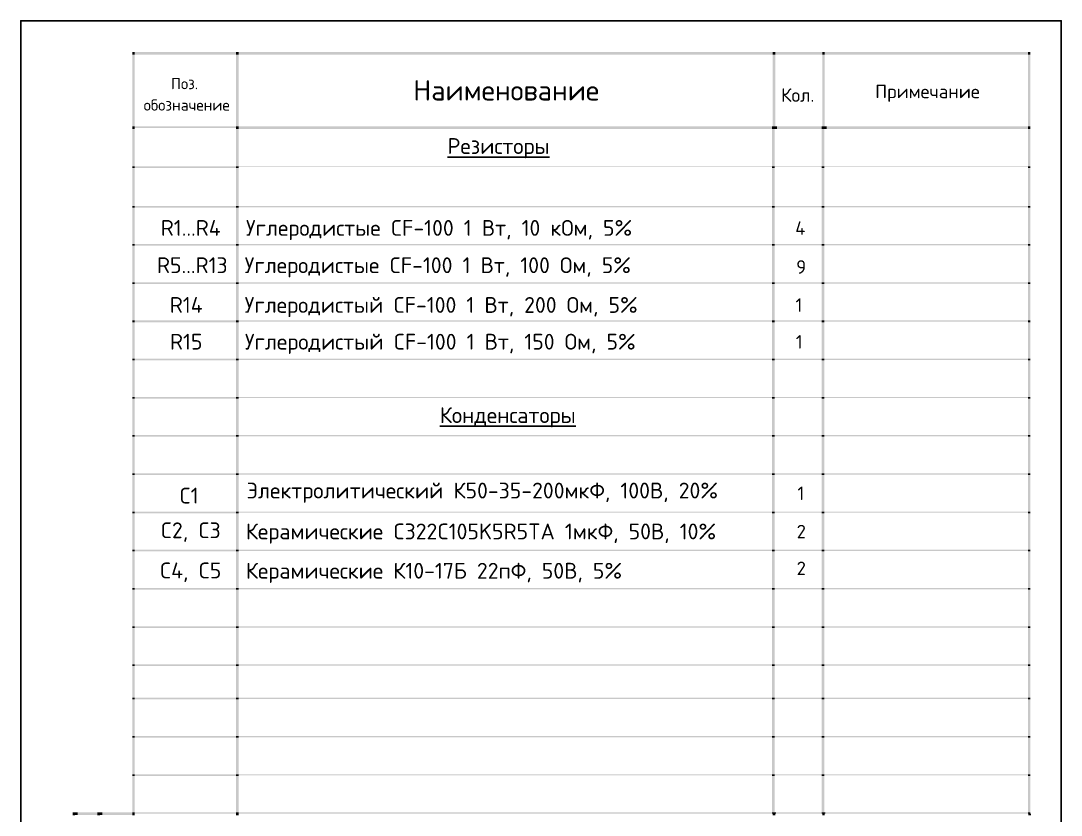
# Model space of a CAD drawing. Header units: millimetres. Extents: x 0 to 17.6, y 0 to 11.7.
# Drawn here: x 9.3 to 17.56, y 5.38 to 11.69 of the extents above; entities that cross this region are included whole.
import ezdxf

# ---------------------------------------------------------------- set-up
doc = ezdxf.new("R2010")
doc.units = ezdxf.units.MM
for name, color, linetype in [('PDF2_Solid Fills', 7, 'Continuous'), ('PDF2_Text', 7, 'Continuous'), ('PDF_Text', 7, 'Continuous')]:
    doc.layers.add(name, color=color, linetype=linetype)
doc.styles.add('PDF ISOCPEUR', font='isocpeur.ttf')

msp = doc.modelspace()

# ---------------------------------------------------------------- linework, layer by layer
at = {"color": 7, "true_color": 0xffffff}
msp.add_lwpolyline([(9.2964, 0), (17.5647, 0), (17.5647, 11.6933), (9.2964, 11.6933)], close=True, dxfattribs=at)
at = {"layer": 'PDF2_Solid Fills', "lineweight": 35, "transparency": 33554559}
for points in [[(10.1817, 11.4233), (10.2017, 11.4233), (10.1817, 11.445), (10.2017, 11.445)], [(10.1817, 11.425), (10.2017, 11.425), (10.1817, 11.445), (10.2017, 11.445)], [(10.1817, 10.855), (10.2017, 10.855), (10.1817, 11.4233), (10.2017, 11.4233)], [(10.2017, 11.425), (11.0067, 11.425), (10.2017, 11.445), (11.0067, 11.445)], [(11.0067, 11.425), (11.0267, 11.425), (11.0067, 11.445), (11.0267, 11.445)], [(11.0067, 11.4233), (11.0267, 11.4233), (11.0067, 11.425), (11.0267, 11.425)], [(11.0067, 10.855), (11.0267, 10.855), (11.0067, 11.4233), (11.0267, 11.4233)], [(11.0267, 11.425), (15.2723, 11.425), (11.0267, 11.445), (15.2723, 11.445)], [(15.2723, 11.425), (15.2923, 11.425), (15.2723, 11.445), (15.2923, 11.445)], [(15.2723, 11.4233), (15.2923, 11.4233), (15.2723, 11.425), (15.2923, 11.425)], [(15.2723, 10.855), (15.2923, 10.855), (15.2723, 11.4233), (15.2923, 11.4233)], [(15.2923, 11.425), (15.666, 11.425), (15.2923, 11.445), (15.666, 11.445)], [(15.6661, 11.425), (15.6861, 11.425), (15.6661, 11.445), (15.6861, 11.445)], [(15.6661, 11.4233), (15.6861, 11.4233), (15.6661, 11.425), (15.6861, 11.425)], [(15.6661, 10.855), (15.6861, 10.855), (15.6661, 11.4233), (15.6861, 11.4233)], [(15.6861, 11.425), (17.2997, 11.425), (15.6861, 11.445), (17.2997, 11.445)], [(17.2997, 11.4233), (17.3197, 11.4233), (17.2997, 11.445), (17.3197, 11.445)], [(17.2997, 11.425), (17.3197, 11.425), (17.2997, 11.445), (17.3197, 11.445)], [(17.2997, 10.855), (17.3197, 10.855), (17.2997, 11.4233), (17.3197, 11.4233)], [(10.1817, 10.8333), (10.2017, 10.8333), (10.1817, 10.855), (10.2017, 10.855)], [(10.1817, 10.5383), (10.2017, 10.5383), (10.1817, 10.8333), (10.2017, 10.8333)], [(10.2017, 10.8417), (11.0067, 10.8417), (10.2017, 10.855), (11.0067, 10.855)], [(11.0067, 10.8333), (11.0267, 10.8333), (11.0067, 10.855), (11.0267, 10.855)], [(11.0067, 10.5383), (11.0267, 10.5383), (11.0067, 10.8333), (11.0267, 10.8333)], [(11.0267, 10.835), (15.2673, 10.835), (11.0267, 10.855), (15.2673, 10.855)], [(15.2673, 10.835), (15.2873, 10.835), (15.2673, 10.855), (15.2873, 10.855)], [(15.2673, 10.8333), (15.2873, 10.8333), (15.2673, 10.835), (15.2873, 10.835)], [(15.2673, 10.5383), (15.2873, 10.5383), (15.2673, 10.8333), (15.2873, 10.8333)], [(15.2873, 10.835), (15.3073, 10.835), (15.2873, 10.855), (15.3073, 10.855)], [(15.3073, 10.835), (15.661, 10.835), (15.3073, 10.855), (15.661, 10.855)], [(15.6611, 10.835), (15.6811, 10.835), (15.6611, 10.855), (15.6811, 10.855)], [(15.6611, 10.8333), (15.6811, 10.8333), (15.6611, 10.835), (15.6811, 10.835)], [(15.6611, 10.5383), (15.6811, 10.5383), (15.6611, 10.8333), (15.6811, 10.8333)], [(15.6811, 10.835), (15.7011, 10.835), (15.6811, 10.855), (15.7011, 10.855)], [(15.7011, 10.835), (17.2997, 10.835), (15.7011, 10.855), (17.2997, 10.855)], [(17.2997, 10.8333), (17.3197, 10.8333), (17.2997, 10.855), (17.3197, 10.855)], [(17.2997, 10.5383), (17.3197, 10.5383), (17.2997, 10.8333), (17.3197, 10.8333)], [(10.1817, 10.525), (10.2017, 10.525), (10.1817, 10.5383), (10.2017, 10.5383)], [(10.1817, 10.2231), (10.2017, 10.2231), (10.1817, 10.5251), (10.2017, 10.5251)], [(10.2017, 10.525), (11.0067, 10.525), (10.2017, 10.5383), (11.0067, 10.5383)], [(11.0067, 10.525), (11.0267, 10.525), (11.0067, 10.5383), (11.0267, 10.5383)], [(11.0067, 10.2231), (11.0267, 10.2231), (11.0067, 10.5251), (11.0267, 10.5251)], [(11.0267, 10.5317), (15.2673, 10.5317), (11.0267, 10.5383), (15.2673, 10.5383)], [(15.2673, 10.525), (15.2873, 10.525), (15.2673, 10.5383), (15.2873, 10.5383)], [(15.2673, 10.2231), (15.2873, 10.2231), (15.2673, 10.5251), (15.2873, 10.5251)], [(15.2873, 10.5317), (15.661, 10.5317), (15.2873, 10.5383), (15.661, 10.5383)], [(15.6611, 10.525), (15.6811, 10.525), (15.6611, 10.5383), (15.6811, 10.5383)], [(15.6611, 10.2231), (15.6811, 10.2231), (15.6611, 10.5251), (15.6811, 10.5251)], [(15.6811, 10.5317), (17.2997, 10.5317), (15.6811, 10.5383), (17.2997, 10.5383)], [(17.2997, 10.525), (17.3197, 10.525), (17.2997, 10.5383), (17.3197, 10.5383)], [(17.2997, 10.2231), (17.3197, 10.2231), (17.2997, 10.5251), (17.3197, 10.5251)], [(10.1817, 10.2097), (10.2017, 10.2097), (10.1817, 10.2231), (10.2017, 10.2231)], [(10.1817, 9.9197), (10.2017, 9.9197), (10.1817, 10.2097), (10.2017, 10.2097)], [(10.2017, 10.2097), (11.0067, 10.2097), (10.2017, 10.2231), (11.0067, 10.2231)], [(11.0067, 10.2097), (11.0267, 10.2097), (11.0067, 10.2231), (11.0267, 10.2231)], [(11.0067, 9.9197), (11.0267, 9.9197), (11.0067, 10.2097), (11.0267, 10.2097)], [(11.0267, 10.2131), (15.2673, 10.2131), (11.0267, 10.2231), (15.2673, 10.2231)], [(15.2673, 10.2097), (15.2873, 10.2097), (15.2673, 10.2231), (15.2873, 10.2231)], [(15.2673, 9.9197), (15.2873, 9.9197), (15.2673, 10.2097), (15.2873, 10.2097)], [(15.2873, 10.2131), (15.661, 10.2131), (15.2873, 10.2231), (15.661, 10.2231)], [(15.6611, 10.2097), (15.6811, 10.2097), (15.6611, 10.2231), (15.6811, 10.2231)], [(15.6611, 9.9197), (15.6811, 9.9197), (15.6611, 10.2097), (15.6811, 10.2097)], [(15.6811, 10.2131), (17.2997, 10.2131), (15.6811, 10.2231), (17.2997, 10.2231)], [(17.2997, 10.2097), (17.3197, 10.2097), (17.2997, 10.2231), (17.3197, 10.2231)], [(17.2997, 9.9197), (17.3197, 9.9197), (17.2997, 10.2097), (17.3197, 10.2097)], [(10.1817, 9.9064), (10.2017, 9.9064), (10.1817, 9.9197), (10.2017, 9.9197)], [(10.1817, 9.6164), (10.2017, 9.6164), (10.1817, 9.9064), (10.2017, 9.9064)], [(10.2017, 9.9064), (11.0067, 9.9064), (10.2017, 9.9197), (11.0067, 9.9197)], [(11.0067, 9.9064), (11.0267, 9.9064), (11.0067, 9.9197), (11.0267, 9.9197)], [(11.0067, 9.6164), (11.0267, 9.6164), (11.0067, 9.9064), (11.0267, 9.9064)], [(11.0267, 9.9097), (15.2673, 9.9097), (11.0267, 9.9197), (15.2673, 9.9197)], [(15.2673, 9.9064), (15.2873, 9.9064), (15.2673, 9.9197), (15.2873, 9.9197)], [(15.2673, 9.6164), (15.2873, 9.6164), (15.2673, 9.9064), (15.2873, 9.9064)], [(15.2873, 9.9097), (15.661, 9.9097), (15.2873, 9.9197), (15.661, 9.9197)], [(15.6611, 9.9064), (15.6811, 9.9064), (15.6611, 9.9197), (15.6811, 9.9197)], [(15.6611, 9.6164), (15.6811, 9.6164), (15.6611, 9.9064), (15.6811, 9.9064)], [(15.6811, 9.9097), (17.2997, 9.9097), (15.6811, 9.9197), (17.2997, 9.9197)], [(17.2997, 9.9064), (17.3197, 9.9064), (17.2997, 9.9197), (17.3197, 9.9197)], [(17.2997, 9.6164), (17.3197, 9.6164), (17.2997, 9.9064), (17.3197, 9.9064)], [(10.1817, 9.6031), (10.2017, 9.6031), (10.1817, 9.6164), (10.2017, 9.6164)], [(10.1817, 9.3131), (10.2017, 9.3131), (10.1817, 9.6031), (10.2017, 9.6031)], [(10.2017, 9.6031), (11.0067, 9.6031), (10.2017, 9.6164), (11.0067, 9.6164)], [(11.0067, 9.6031), (11.0267, 9.6031), (11.0067, 9.6164), (11.0267, 9.6164)], [(11.0067, 9.3131), (11.0267, 9.3131), (11.0067, 9.6031), (11.0267, 9.6031)], [(11.0267, 9.6064), (15.2673, 9.6064), (11.0267, 9.6164), (15.2673, 9.6164)], [(15.2673, 9.6031), (15.2873, 9.6031), (15.2673, 9.6164), (15.2873, 9.6164)], [(15.2673, 9.3131), (15.2873, 9.3131), (15.2673, 9.6031), (15.2873, 9.6031)], [(15.2873, 9.6064), (15.661, 9.6064), (15.2873, 9.6164), (15.661, 9.6164)], [(15.6611, 9.6031), (15.6811, 9.6031), (15.6611, 9.6164), (15.6811, 9.6164)], [(15.6611, 9.3131), (15.6811, 9.3131), (15.6611, 9.6031), (15.6811, 9.6031)], [(15.6811, 9.6064), (17.2997, 9.6064), (15.6811, 9.6164), (17.2997, 9.6164)], [(17.2997, 9.6031), (17.3197, 9.6031), (17.2997, 9.6164), (17.3197, 9.6164)], [(17.2997, 9.3131), (17.3197, 9.3131), (17.2997, 9.6031), (17.3197, 9.6031)], [(10.1817, 9.2997), (10.2017, 9.2997), (10.1817, 9.3131), (10.2017, 9.3131)], [(10.1817, 9.0097), (10.2017, 9.0097), (10.1817, 9.2997), (10.2017, 9.2997)], [(10.2017, 9.2997), (11.0067, 9.2997), (10.2017, 9.3131), (11.0067, 9.3131)], [(11.0067, 9.2997), (11.0267, 9.2997), (11.0067, 9.3131), (11.0267, 9.3131)], [(11.0067, 9.0097), (11.0267, 9.0097), (11.0067, 9.2997), (11.0267, 9.2997)], [(11.0267, 9.3031), (15.2673, 9.3031), (11.0267, 9.3131), (15.2673, 9.3131)], [(15.2673, 9.2997), (15.2873, 9.2997), (15.2673, 9.3131), (15.2873, 9.3131)], [(15.2673, 9.0097), (15.2873, 9.0097), (15.2673, 9.2997), (15.2873, 9.2997)], [(15.2873, 9.3031), (15.661, 9.3031), (15.2873, 9.3131), (15.661, 9.3131)], [(15.6611, 9.2997), (15.6811, 9.2997), (15.6611, 9.3131), (15.6811, 9.3131)], [(15.6611, 9.0097), (15.6811, 9.0097), (15.6611, 9.2997), (15.6811, 9.2997)], [(15.6811, 9.3031), (17.2997, 9.3031), (15.6811, 9.3131), (17.2997, 9.3131)], [(17.2997, 9.2997), (17.3197, 9.2997), (17.2997, 9.3131), (17.3197, 9.3131)], [(17.2997, 9.0097), (17.3197, 9.0097), (17.2997, 9.2997), (17.3197, 9.2997)], [(10.1817, 8.9964), (10.2017, 8.9964), (10.1817, 9.0097), (10.2017, 9.0097)], [(10.1817, 8.7064), (10.2017, 8.7064), (10.1817, 8.9964), (10.2017, 8.9964)], [(10.2017, 8.9964), (11.0067, 8.9964), (10.2017, 9.0097), (11.0067, 9.0097)], [(11.0067, 8.9964), (11.0267, 8.9964), (11.0067, 9.0097), (11.0267, 9.0097)], [(11.0067, 8.7064), (11.0267, 8.7064), (11.0067, 8.9964), (11.0267, 8.9964)], [(11.0267, 8.9997), (15.2673, 8.9997), (11.0267, 9.0097), (15.2673, 9.0097)], [(15.2673, 8.9964), (15.2873, 8.9964), (15.2673, 9.0097), (15.2873, 9.0097)], [(15.2673, 8.7064), (15.2873, 8.7064), (15.2673, 8.9964), (15.2873, 8.9964)], [(15.2873, 8.9997), (15.661, 8.9997), (15.2873, 9.0097), (15.661, 9.0097)], [(15.6611, 8.9964), (15.6811, 8.9964), (15.6611, 9.0097), (15.6811, 9.0097)], [(15.6611, 8.7064), (15.6811, 8.7064), (15.6611, 8.9964), (15.6811, 8.9964)], [(15.6811, 8.9997), (17.2997, 8.9997), (15.6811, 9.0097), (17.2997, 9.0097)], [(17.2997, 8.9964), (17.3197, 8.9964), (17.2997, 9.0097), (17.3197, 9.0097)], [(17.2997, 8.7064), (17.3197, 8.7064), (17.2997, 8.9964), (17.3197, 8.9964)], [(10.1817, 8.6931), (10.2017, 8.6931), (10.1817, 8.7064), (10.2017, 8.7064)], [(10.1817, 8.4031), (10.2017, 8.4031), (10.1817, 8.6931), (10.2017, 8.6931)], [(10.2017, 8.6931), (11.0067, 8.6931), (10.2017, 8.7064), (11.0067, 8.7064)], [(11.0067, 8.6931), (11.0267, 8.6931), (11.0067, 8.7064), (11.0267, 8.7064)], [(11.0067, 8.4031), (11.0267, 8.4031), (11.0067, 8.6931), (11.0267, 8.6931)], [(11.0267, 8.6964), (15.2673, 8.6964), (11.0267, 8.7064), (15.2673, 8.7064)], [(15.2673, 8.6931), (15.2873, 8.6931), (15.2673, 8.7064), (15.2873, 8.7064)], [(15.2673, 8.4031), (15.2873, 8.4031), (15.2673, 8.6931), (15.2873, 8.6931)], [(15.2873, 8.6964), (15.661, 8.6964), (15.2873, 8.7064), (15.661, 8.7064)], [(15.6611, 8.6931), (15.6811, 8.6931), (15.6611, 8.7064), (15.6811, 8.7064)], [(15.6611, 8.4031), (15.6811, 8.4031), (15.6611, 8.6931), (15.6811, 8.6931)], [(15.6811, 8.6964), (17.2997, 8.6964), (15.6811, 8.7064), (17.2997, 8.7064)], [(17.2997, 8.6931), (17.3197, 8.6931), (17.2997, 8.7064), (17.3197, 8.7064)], [(17.2997, 8.4031), (17.3197, 8.4031), (17.2997, 8.6931), (17.3197, 8.6931)], [(10.1817, 8.3897), (10.2017, 8.3897), (10.1817, 8.4031), (10.2017, 8.4031)], [(10.1817, 8.0997), (10.2017, 8.0997), (10.1817, 8.3897), (10.2017, 8.3897)], [(10.2017, 8.3897), (11.0067, 8.3897), (10.2017, 8.4031), (11.0067, 8.4031)], [(11.0067, 8.3897), (11.0267, 8.3897), (11.0067, 8.4031), (11.0267, 8.4031)], [(11.0067, 8.0997), (11.0267, 8.0997), (11.0067, 8.3897), (11.0267, 8.3897)], [(11.0267, 8.3931), (15.2673, 8.3931), (11.0267, 8.4031), (15.2673, 8.4031)], [(15.2673, 8.3897), (15.2873, 8.3897), (15.2673, 8.4031), (15.2873, 8.4031)], [(15.2673, 8.0997), (15.2873, 8.0997), (15.2673, 8.3897), (15.2873, 8.3897)], [(15.2873, 8.3931), (15.661, 8.3931), (15.2873, 8.4031), (15.661, 8.4031)], [(15.6611, 8.3897), (15.6811, 8.3897), (15.6611, 8.4031), (15.6811, 8.4031)], [(15.6611, 8.0997), (15.6811, 8.0997), (15.6611, 8.3897), (15.6811, 8.3897)], [(15.6811, 8.3931), (17.2997, 8.3931), (15.6811, 8.4031), (17.2997, 8.4031)], [(17.2997, 8.3897), (17.3197, 8.3897), (17.2997, 8.4031), (17.3197, 8.4031)], [(17.2997, 8.0997), (17.3197, 8.0997), (17.2997, 8.3897), (17.3197, 8.3897)], [(10.1817, 8.0864), (10.2017, 8.0864), (10.1817, 8.0997), (10.2017, 8.0997)], [(10.1817, 7.796), (10.2017, 7.796), (10.1817, 8.0863), (10.2017, 8.0863)], [(10.2017, 8.0864), (11.0067, 8.0864), (10.2017, 8.0997), (11.0067, 8.0997)], [(11.0067, 8.0864), (11.0267, 8.0864), (11.0067, 8.0997), (11.0267, 8.0997)], [(11.0067, 7.796), (11.0267, 7.796), (11.0067, 8.0863), (11.0267, 8.0863)], [(11.0267, 8.0897), (15.2673, 8.0897), (11.0267, 8.0997), (15.2673, 8.0997)], [(15.2673, 8.0864), (15.2873, 8.0864), (15.2673, 8.0997), (15.2873, 8.0997)], [(15.2673, 7.796), (15.2873, 7.796), (15.2673, 8.0863), (15.2873, 8.0863)], [(15.2873, 8.0897), (15.661, 8.0897), (15.2873, 8.0997), (15.661, 8.0997)], [(15.6611, 8.0864), (15.6811, 8.0864), (15.6611, 8.0997), (15.6811, 8.0997)], [(15.6611, 7.796), (15.6811, 7.796), (15.6611, 8.0863), (15.6811, 8.0863)], [(15.6811, 8.0897), (17.2997, 8.0897), (15.6811, 8.0997), (17.2997, 8.0997)], [(17.2997, 8.0864), (17.3197, 8.0864), (17.2997, 8.0997), (17.3197, 8.0997)], [(17.2997, 7.796), (17.3197, 7.796), (17.2997, 8.0863), (17.3197, 8.0863)], [(10.1817, 7.7826), (10.2017, 7.7826), (10.1817, 7.796), (10.2017, 7.796)], [(10.1817, 7.4926), (10.2017, 7.4926), (10.1817, 7.7826), (10.2017, 7.7826)], [(10.2017, 7.7826), (11.0067, 7.7826), (10.2017, 7.796), (11.0067, 7.796)], [(11.0067, 7.7826), (11.0267, 7.7826), (11.0067, 7.796), (11.0267, 7.796)], [(11.0067, 7.4926), (11.0267, 7.4926), (11.0067, 7.7826), (11.0267, 7.7826)], [(11.0267, 7.786), (15.2673, 7.786), (11.0267, 7.796), (15.2673, 7.796)], [(15.2673, 7.7826), (15.2873, 7.7826), (15.2673, 7.796), (15.2873, 7.796)], [(15.2673, 7.4926), (15.2873, 7.4926), (15.2673, 7.7826), (15.2873, 7.7826)], [(15.2873, 7.786), (15.661, 7.786), (15.2873, 7.796), (15.661, 7.796)], [(15.6611, 7.7826), (15.6811, 7.7826), (15.6611, 7.796), (15.6811, 7.796)], [(15.6611, 7.4926), (15.6811, 7.4926), (15.6611, 7.7826), (15.6811, 7.7826)], [(15.6811, 7.786), (17.2997, 7.786), (15.6811, 7.796), (17.2997, 7.796)], [(17.2997, 7.7826), (17.3197, 7.7826), (17.2997, 7.796), (17.3197, 7.796)], [(17.2997, 7.4926), (17.3197, 7.4926), (17.2997, 7.7826), (17.3197, 7.7826)], [(10.1817, 7.4793), (10.2017, 7.4793), (10.1817, 7.4926), (10.2017, 7.4926)], [(10.1817, 7.1876), (10.2017, 7.1876), (10.1817, 7.4793), (10.2017, 7.4793)], [(10.2017, 7.4793), (11.0067, 7.4793), (10.2017, 7.4926), (11.0067, 7.4926)], [(11.0067, 7.4793), (11.0267, 7.4793), (11.0067, 7.4926), (11.0267, 7.4926)], [(11.0067, 7.1876), (11.0267, 7.1876), (11.0067, 7.4793), (11.0267, 7.4793)], [(11.0267, 7.4826), (15.2673, 7.4826), (11.0267, 7.4926), (15.2673, 7.4926)], [(15.2673, 7.4793), (15.2873, 7.4793), (15.2673, 7.4926), (15.2873, 7.4926)], [(15.2673, 7.1876), (15.2873, 7.1876), (15.2673, 7.4793), (15.2873, 7.4793)], [(15.2873, 7.4826), (15.661, 7.4826), (15.2873, 7.4926), (15.661, 7.4926)], [(15.6611, 7.4793), (15.6811, 7.4793), (15.6611, 7.4926), (15.6811, 7.4926)], [(15.6611, 7.1876), (15.6811, 7.1876), (15.6611, 7.4793), (15.6811, 7.4793)], [(15.6811, 7.4826), (17.2997, 7.4826), (15.6811, 7.4926), (17.2997, 7.4926)], [(17.2997, 7.4793), (17.3197, 7.4793), (17.2997, 7.4926), (17.3197, 7.4926)], [(17.2997, 7.1876), (17.3197, 7.1876), (17.2997, 7.4793), (17.3197, 7.4793)], [(10.1817, 7.1743), (10.2017, 7.1743), (10.1817, 7.1876), (10.2017, 7.1876)], [(10.1817, 6.8843), (10.2017, 6.8843), (10.1817, 7.1743), (10.2017, 7.1743)], [(10.2017, 7.1743), (11.0067, 7.1743), (10.2017, 7.1876), (11.0067, 7.1876)], [(11.0067, 7.1743), (11.0267, 7.1743), (11.0067, 7.1876), (11.0267, 7.1876)], [(11.0067, 6.8843), (11.0267, 6.8843), (11.0067, 7.1743), (11.0267, 7.1743)], [(11.0267, 7.1776), (15.2673, 7.1776), (11.0267, 7.1876), (15.2673, 7.1876)], [(15.2673, 7.1743), (15.2873, 7.1743), (15.2673, 7.1876), (15.2873, 7.1876)], [(15.2673, 6.8843), (15.2873, 6.8843), (15.2673, 7.1743), (15.2873, 7.1743)], [(15.2873, 7.1776), (15.661, 7.1776), (15.2873, 7.1876), (15.661, 7.1876)], [(15.6611, 7.1743), (15.6811, 7.1743), (15.6611, 7.1876), (15.6811, 7.1876)], [(15.6611, 6.8843), (15.6811, 6.8843), (15.6611, 7.1743), (15.6811, 7.1743)], [(15.6811, 7.1776), (17.2997, 7.1776), (15.6811, 7.1876), (17.2997, 7.1876)], [(17.2997, 7.1743), (17.3197, 7.1743), (17.2997, 7.1876), (17.3197, 7.1876)], [(17.2997, 6.8843), (17.3197, 6.8843), (17.2997, 7.1743), (17.3197, 7.1743)], [(10.1817, 6.871), (10.2017, 6.871), (10.1817, 6.8843), (10.2017, 6.8843)], [(10.1817, 6.581), (10.2017, 6.581), (10.1817, 6.871), (10.2017, 6.871)], [(10.2017, 6.871), (11.0067, 6.871), (10.2017, 6.8843), (11.0067, 6.8843)], [(11.0067, 6.871), (11.0267, 6.871), (11.0067, 6.8843), (11.0267, 6.8843)], [(11.0067, 6.581), (11.0267, 6.581), (11.0067, 6.871), (11.0267, 6.871)], [(11.0267, 6.8743), (15.2673, 6.8743), (11.0267, 6.8843), (15.2673, 6.8843)], [(15.2673, 6.871), (15.2873, 6.871), (15.2673, 6.8843), (15.2873, 6.8843)], [(15.2673, 6.581), (15.2873, 6.581), (15.2673, 6.871), (15.2873, 6.871)], [(15.2873, 6.8743), (15.661, 6.8743), (15.2873, 6.8843), (15.661, 6.8843)], [(15.6611, 6.871), (15.6811, 6.871), (15.6611, 6.8843), (15.6811, 6.8843)], [(15.6611, 6.581), (15.6811, 6.581), (15.6611, 6.871), (15.6811, 6.871)], [(15.6811, 6.8743), (17.2997, 6.8743), (15.6811, 6.8843), (17.2997, 6.8843)], [(17.2997, 6.871), (17.3197, 6.871), (17.2997, 6.8843), (17.3197, 6.8843)], [(17.2997, 6.581), (17.3197, 6.581), (17.2997, 6.871), (17.3197, 6.871)], [(10.1817, 6.5676), (10.2017, 6.5676), (10.1817, 6.581), (10.2017, 6.581)], [(10.1817, 6.3176), (10.2017, 6.3176), (10.1817, 6.5676), (10.2017, 6.5676)], [(10.2017, 6.5676), (11.0067, 6.5676), (10.2017, 6.581), (11.0067, 6.581)], [(11.0067, 6.5676), (11.0267, 6.5676), (11.0067, 6.581), (11.0267, 6.581)], [(11.0067, 6.3176), (11.0267, 6.3176), (11.0067, 6.5676), (11.0267, 6.5676)], [(11.0267, 6.571), (15.2673, 6.571), (11.0267, 6.581), (15.2673, 6.581)], [(15.2673, 6.5676), (15.2873, 6.5676), (15.2673, 6.581), (15.2873, 6.581)], [(15.2673, 6.3176), (15.2873, 6.3176), (15.2673, 6.5676), (15.2873, 6.5676)], [(15.2873, 6.571), (15.661, 6.571), (15.2873, 6.581), (15.661, 6.581)], [(15.6611, 6.5676), (15.6811, 6.5676), (15.6611, 6.581), (15.6811, 6.581)], [(15.6611, 6.3176), (15.6811, 6.3176), (15.6611, 6.5676), (15.6811, 6.5676)], [(15.6811, 6.571), (17.2997, 6.571), (15.6811, 6.581), (17.2997, 6.581)], [(17.2997, 6.5676), (17.3197, 6.5676), (17.2997, 6.581), (17.3197, 6.581)], [(17.2997, 6.3176), (17.3197, 6.3176), (17.2997, 6.5676), (17.3197, 6.5676)], [(10.1817, 6.3043), (10.2017, 6.3043), (10.1817, 6.3176), (10.2017, 6.3176)], [(10.1817, 6.0126), (10.2017, 6.0126), (10.1817, 6.3043), (10.2017, 6.3043)], [(10.2017, 6.3043), (11.0067, 6.3043), (10.2017, 6.3176), (11.0067, 6.3176)], [(11.0067, 6.3043), (11.0267, 6.3043), (11.0067, 6.3176), (11.0267, 6.3176)], [(11.0067, 6.0126), (11.0267, 6.0126), (11.0067, 6.3043), (11.0267, 6.3043)], [(11.0267, 6.3076), (15.2673, 6.3076), (11.0267, 6.3176), (15.2673, 6.3176)], [(15.2673, 6.3043), (15.2873, 6.3043), (15.2673, 6.3176), (15.2873, 6.3176)], [(15.2673, 6.0126), (15.2873, 6.0126), (15.2673, 6.3043), (15.2873, 6.3043)], [(15.2873, 6.3076), (15.661, 6.3076), (15.2873, 6.3176), (15.661, 6.3176)], [(15.6611, 6.3043), (15.6811, 6.3043), (15.6611, 6.3176), (15.6811, 6.3176)], [(15.6611, 6.0126), (15.6811, 6.0126), (15.6611, 6.3043), (15.6811, 6.3043)], [(15.6811, 6.3076), (17.2997, 6.3076), (15.6811, 6.3176), (17.2997, 6.3176)], [(17.2997, 6.3043), (17.3197, 6.3043), (17.2997, 6.3176), (17.3197, 6.3176)], [(17.2997, 6.0126), (17.3197, 6.0126), (17.2997, 6.3043), (17.3197, 6.3043)], [(10.1817, 5.9993), (10.2017, 5.9993), (10.1817, 6.0126), (10.2017, 6.0126)], [(10.1817, 5.7093), (10.2017, 5.7093), (10.1817, 5.9993), (10.2017, 5.9993)], [(10.2017, 5.9993), (11.0067, 5.9993), (10.2017, 6.0126), (11.0067, 6.0126)], [(11.0067, 5.9993), (11.0267, 5.9993), (11.0067, 6.0126), (11.0267, 6.0126)], [(11.0067, 5.7093), (11.0267, 5.7093), (11.0067, 5.9993), (11.0267, 5.9993)], [(11.0267, 6.0026), (15.2673, 6.0026), (11.0267, 6.0126), (15.2673, 6.0126)], [(15.2673, 5.9993), (15.2873, 5.9993), (15.2673, 6.0126), (15.2873, 6.0126)], [(15.2673, 5.7093), (15.2873, 5.7093), (15.2673, 5.9993), (15.2873, 5.9993)], [(15.2873, 6.0026), (15.661, 6.0026), (15.2873, 6.0126), (15.661, 6.0126)], [(15.6611, 5.9993), (15.6811, 5.9993), (15.6611, 6.0126), (15.6811, 6.0126)], [(15.6611, 5.7093), (15.6811, 5.7093), (15.6611, 5.9993), (15.6811, 5.9993)], [(15.6811, 6.0026), (17.2997, 6.0026), (15.6811, 6.0126), (17.2997, 6.0126)], [(17.2997, 5.9993), (17.3197, 5.9993), (17.2997, 6.0126), (17.3197, 6.0126)], [(17.2997, 5.7093), (17.3197, 5.7093), (17.2997, 5.9993), (17.3197, 5.9993)], [(10.1817, 5.696), (10.2017, 5.696), (10.1817, 5.7093), (10.2017, 5.7093)], [(10.2017, 5.696), (11.0067, 5.696), (10.2017, 5.7093), (11.0067, 5.7093)], [(11.0067, 5.696), (11.0267, 5.696), (11.0067, 5.7093), (11.0267, 5.7093)], [(11.0267, 5.6993), (15.2673, 5.6993), (11.0267, 5.7093), (15.2673, 5.7093)], [(15.2673, 5.696), (15.2873, 5.696), (15.2673, 5.7093), (15.2873, 5.7093)], [(15.2873, 5.6993), (15.661, 5.6993), (15.2873, 5.7093), (15.661, 5.7093)], [(15.6611, 5.696), (15.6811, 5.696), (15.6611, 5.7093), (15.6811, 5.7093)], [(15.6811, 5.6993), (17.2997, 5.6993), (15.6811, 5.7093), (17.2997, 5.7093)], [(17.2997, 5.696), (17.3197, 5.696), (17.2997, 5.7093), (17.3197, 5.7093)], [(10.1817, 5.4057), (10.2017, 5.4057), (10.1817, 5.696), (10.2017, 5.696)], [(11.0067, 5.4057), (11.0267, 5.4057), (11.0067, 5.696), (11.0267, 5.696)], [(15.2673, 5.4057), (15.2873, 5.4057), (15.2673, 5.696), (15.2873, 5.696)], [(15.6611, 5.4057), (15.6811, 5.4057), (15.6611, 5.696), (15.6811, 5.696)], [(17.2997, 5.4057), (17.3197, 5.4057), (17.2997, 5.696), (17.3197, 5.696)], [(9.708, 5.384), (9.728, 5.384), (9.708, 5.4057), (9.728, 5.4057)], [(9.708, 5.3857), (9.728, 5.3857), (9.708, 5.4057), (9.728, 5.4057)], [(9.728, 5.3857), (9.748, 5.3857), (9.728, 5.4057), (9.748, 5.4057)], [(9.748, 5.3857), (9.9047, 5.3857), (9.748, 5.4057), (9.9047, 5.4057)], [(9.9047, 5.3857), (9.9247, 5.3857), (9.9047, 5.4057), (9.9247, 5.4057)], [(9.9047, 5.384), (9.9247, 5.384), (9.9047, 5.3857), (9.9247, 5.3857)], [(9.9247, 5.3857), (9.9447, 5.3857), (9.9247, 5.4057), (9.9447, 5.4057)], [(9.9447, 5.3857), (10.1817, 5.3857), (9.9447, 5.4057), (10.1817, 5.4057)], [(10.1817, 5.384), (10.2017, 5.384), (10.1817, 5.4057), (10.2017, 5.4057)], [(10.2017, 5.3957), (11.0067, 5.3957), (10.2017, 5.4057), (11.0067, 5.4057)], [(11.0067, 5.384), (11.0267, 5.384), (11.0067, 5.4057), (11.0267, 5.4057)], [(11.0267, 5.3957), (15.2673, 5.3957), (11.0267, 5.4057), (15.2673, 5.4057)], [(15.2673, 5.3957), (15.2773, 5.3957), (15.2673, 5.4057), (15.2773, 5.4057)], [(15.2723, 5.384), (15.2923, 5.384), (15.2723, 5.3957), (15.2923, 5.3957)], [(15.2773, 5.3957), (15.2873, 5.3957), (15.2773, 5.4057), (15.2873, 5.4057)], [(15.2873, 5.3957), (15.2973, 5.3957), (15.2873, 5.4057), (15.2973, 5.4057)], [(15.2973, 5.3957), (15.661, 5.3957), (15.2973, 5.4057), (15.661, 5.4057)], [(15.6611, 5.3957), (15.6711, 5.3957), (15.6611, 5.4057), (15.6711, 5.4057)], [(15.6661, 5.384), (15.6861, 5.384), (15.6661, 5.3957), (15.6861, 5.3957)], [(15.6711, 5.3957), (15.6811, 5.3957), (15.6711, 5.4057), (15.6811, 5.4057)], [(15.6811, 5.3957), (15.6911, 5.3957), (15.6811, 5.4057), (15.6911, 5.4057)], [(15.6911, 5.3957), (17.2997, 5.3957), (15.6911, 5.4057), (17.2997, 5.4057)], [(17.2997, 5.3957), (17.3097, 5.3957), (17.2997, 5.4057), (17.3097, 5.4057)], [(17.3047, 5.384), (17.3247, 5.384), (17.3047, 5.3957), (17.3247, 5.3957)], [(17.3097, 5.3957), (17.3197, 5.3957), (17.3097, 5.4057), (17.3197, 5.4057)]]:
    msp.add_solid(points, dxfattribs=at)

# ---------------------------------------------------------------- texts
at = {"layer": 'PDF2_Text', "attachment_point": 7, "style": 'PDF ISOCPEUR'}
for s, insert, char_height in [('Поз.', (10.49, 11.1499), 0.08916), ('Наименование', (12.4154, 11.0604), 0.161133), ('Примечание', (16.0861, 11.0494), 0.10742), ('Кол.', (15.339, 11.0494), 0.10742), ('обозначение', (10.2728, 10.9799), 0.08916)]:
    msp.add_mtext(s, dxfattribs=dict(at, insert=insert, char_height=char_height))
at = {"layer": 'PDF_Text', "attachment_point": 7, "style": 'PDF ISOCPEUR'}
for s, insert, char_height in [('{\\LРезисторы}', (12.6867, 10.6015), 0.125684), ('R1...R4', (10.4085, 9.9858), 0.12568), ('Углеродистые CF-100 1 Вт, 10 кОм, 5%', (11.0858, 9.9515), 0.125684), ('4', (15.4509, 9.9936), 0.1074), ('R5...R13', (10.3784, 9.6894), 0.12568), ('Углеродистые CF-100 1 Вт, 100 Ом, 5%', (11.0759, 9.6551), 0.125684), ('9', (15.4587, 9.6845), 0.1074), ('R14', (10.4802, 9.3741), 0.12568), ('Углеродистый CF-100 1 Вт, 200 Ом, 5%', (11.0759, 9.3397), 0.125684), ('1', (15.4538, 9.3818), 0.1074), ('R15', (10.4818, 9.0819), 0.12568), ('Углеродистый CF-100 1 Вт, 150 Ом, 5%', (11.0774, 9.0476), 0.125684), ('1', (15.4554, 9.0897), 0.1074), ('{\\LКонденсаторы}', (12.6262, 8.4644), 0.125684), ('Электролитический К50-35-200мкФ, 100В, 20%', (11.091, 7.8655), 0.125684), ('C1', (10.5564, 7.8592), 0.12568), ('1', (15.469, 7.8872), 0.1074), ('C2, C3', (10.4073, 7.5547), 0.12568), ('Керамические C322C105K5R5TA 1мкФ, 50В, 10%', (11.0844, 7.5407), 0.125684), ('2', (15.4624, 7.5828), 0.1074), ('C4, C5', (10.4006, 7.2357), 0.12568), ('Керамические К10-17Б 22пФ, 50В, 5%', (11.0845, 7.2285), 0.125684), ('2', (15.4625, 7.291), 0.1074)]:
    msp.add_mtext(s, dxfattribs=dict(at, insert=insert, char_height=char_height))

doc.saveas('drawing.dxf')
